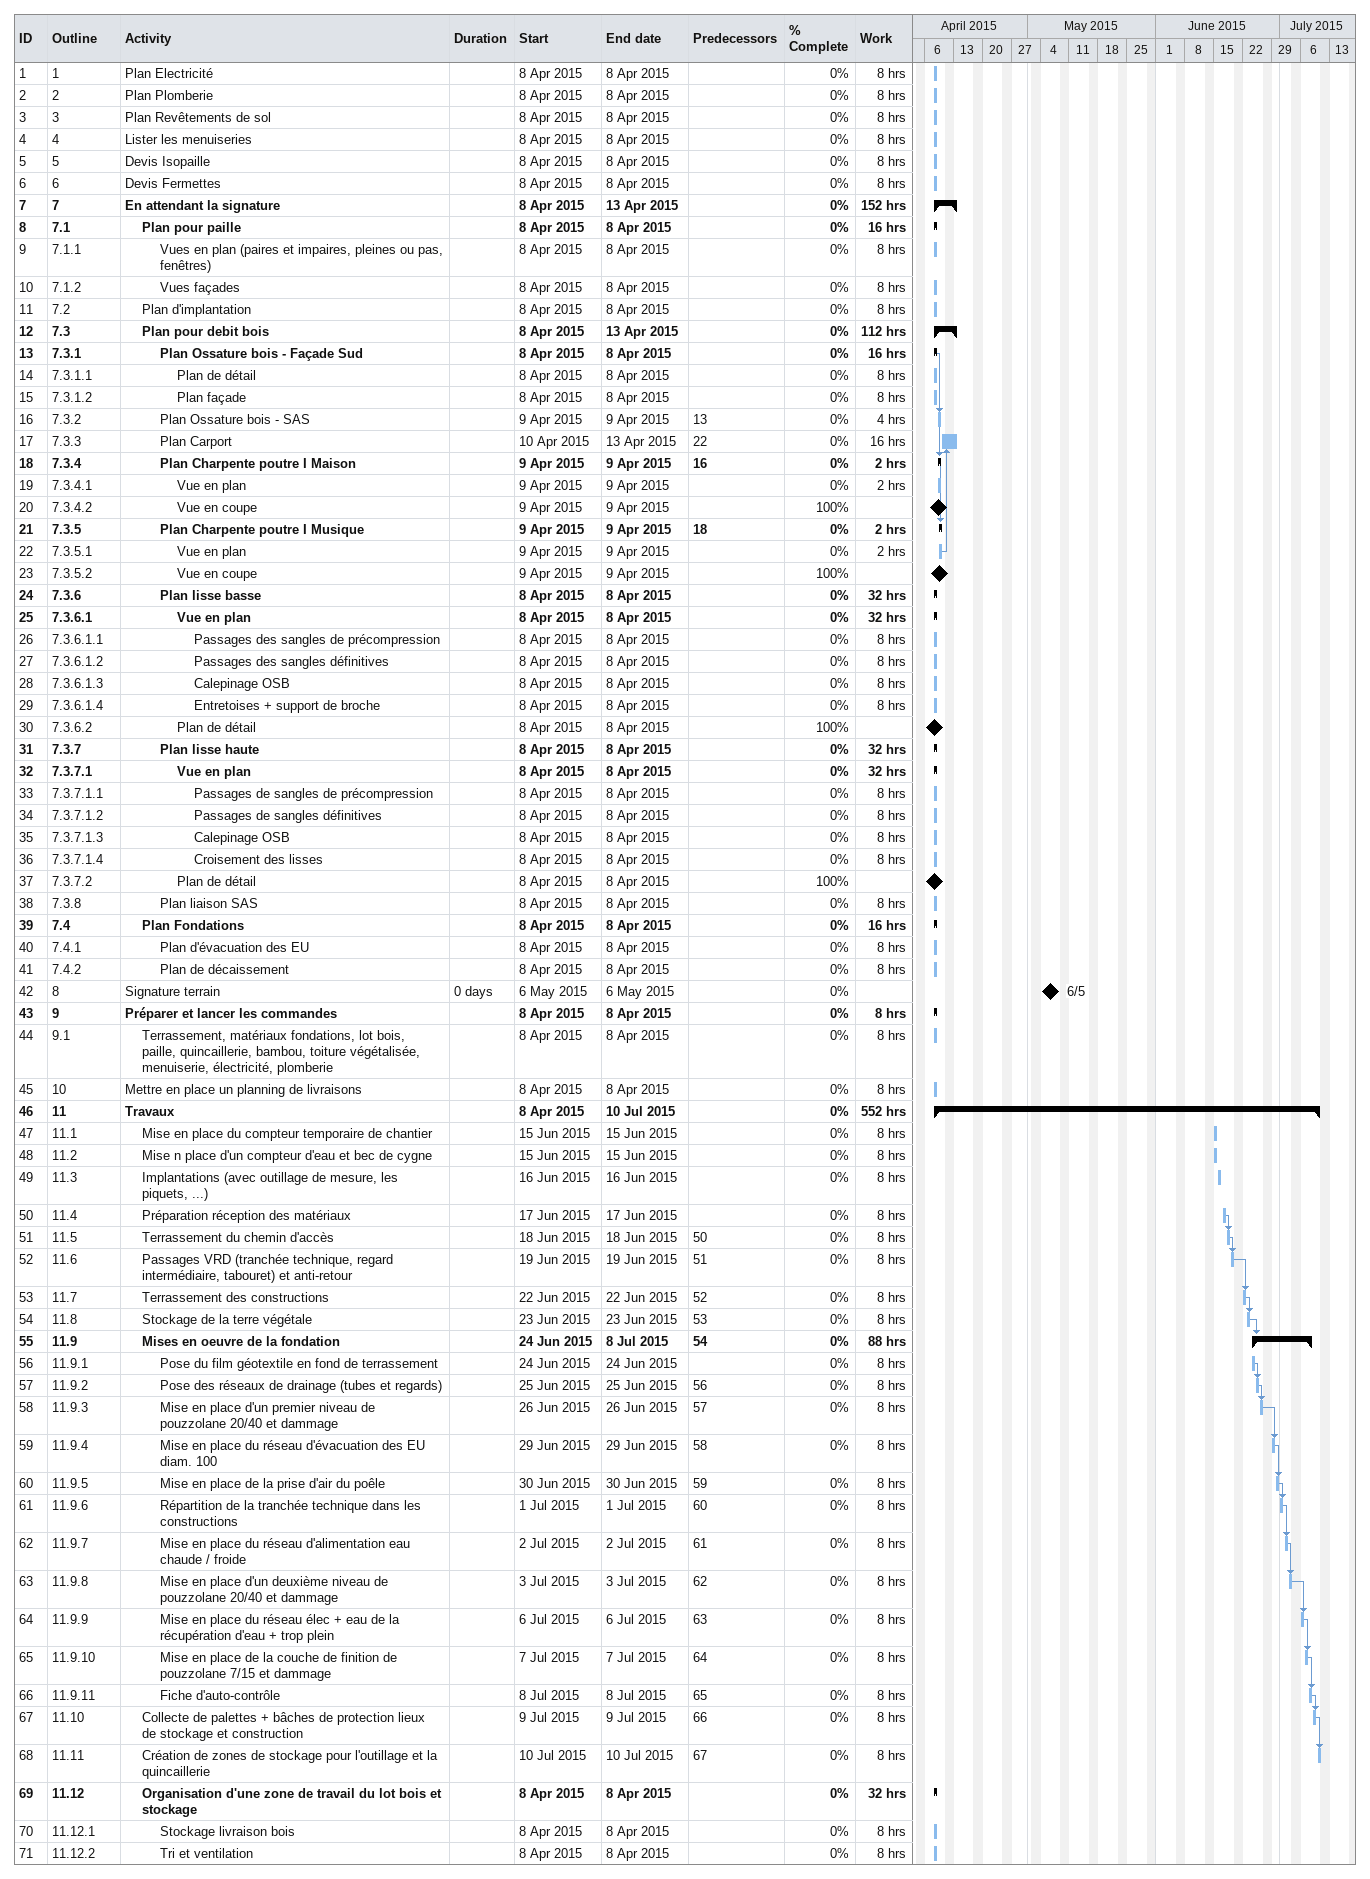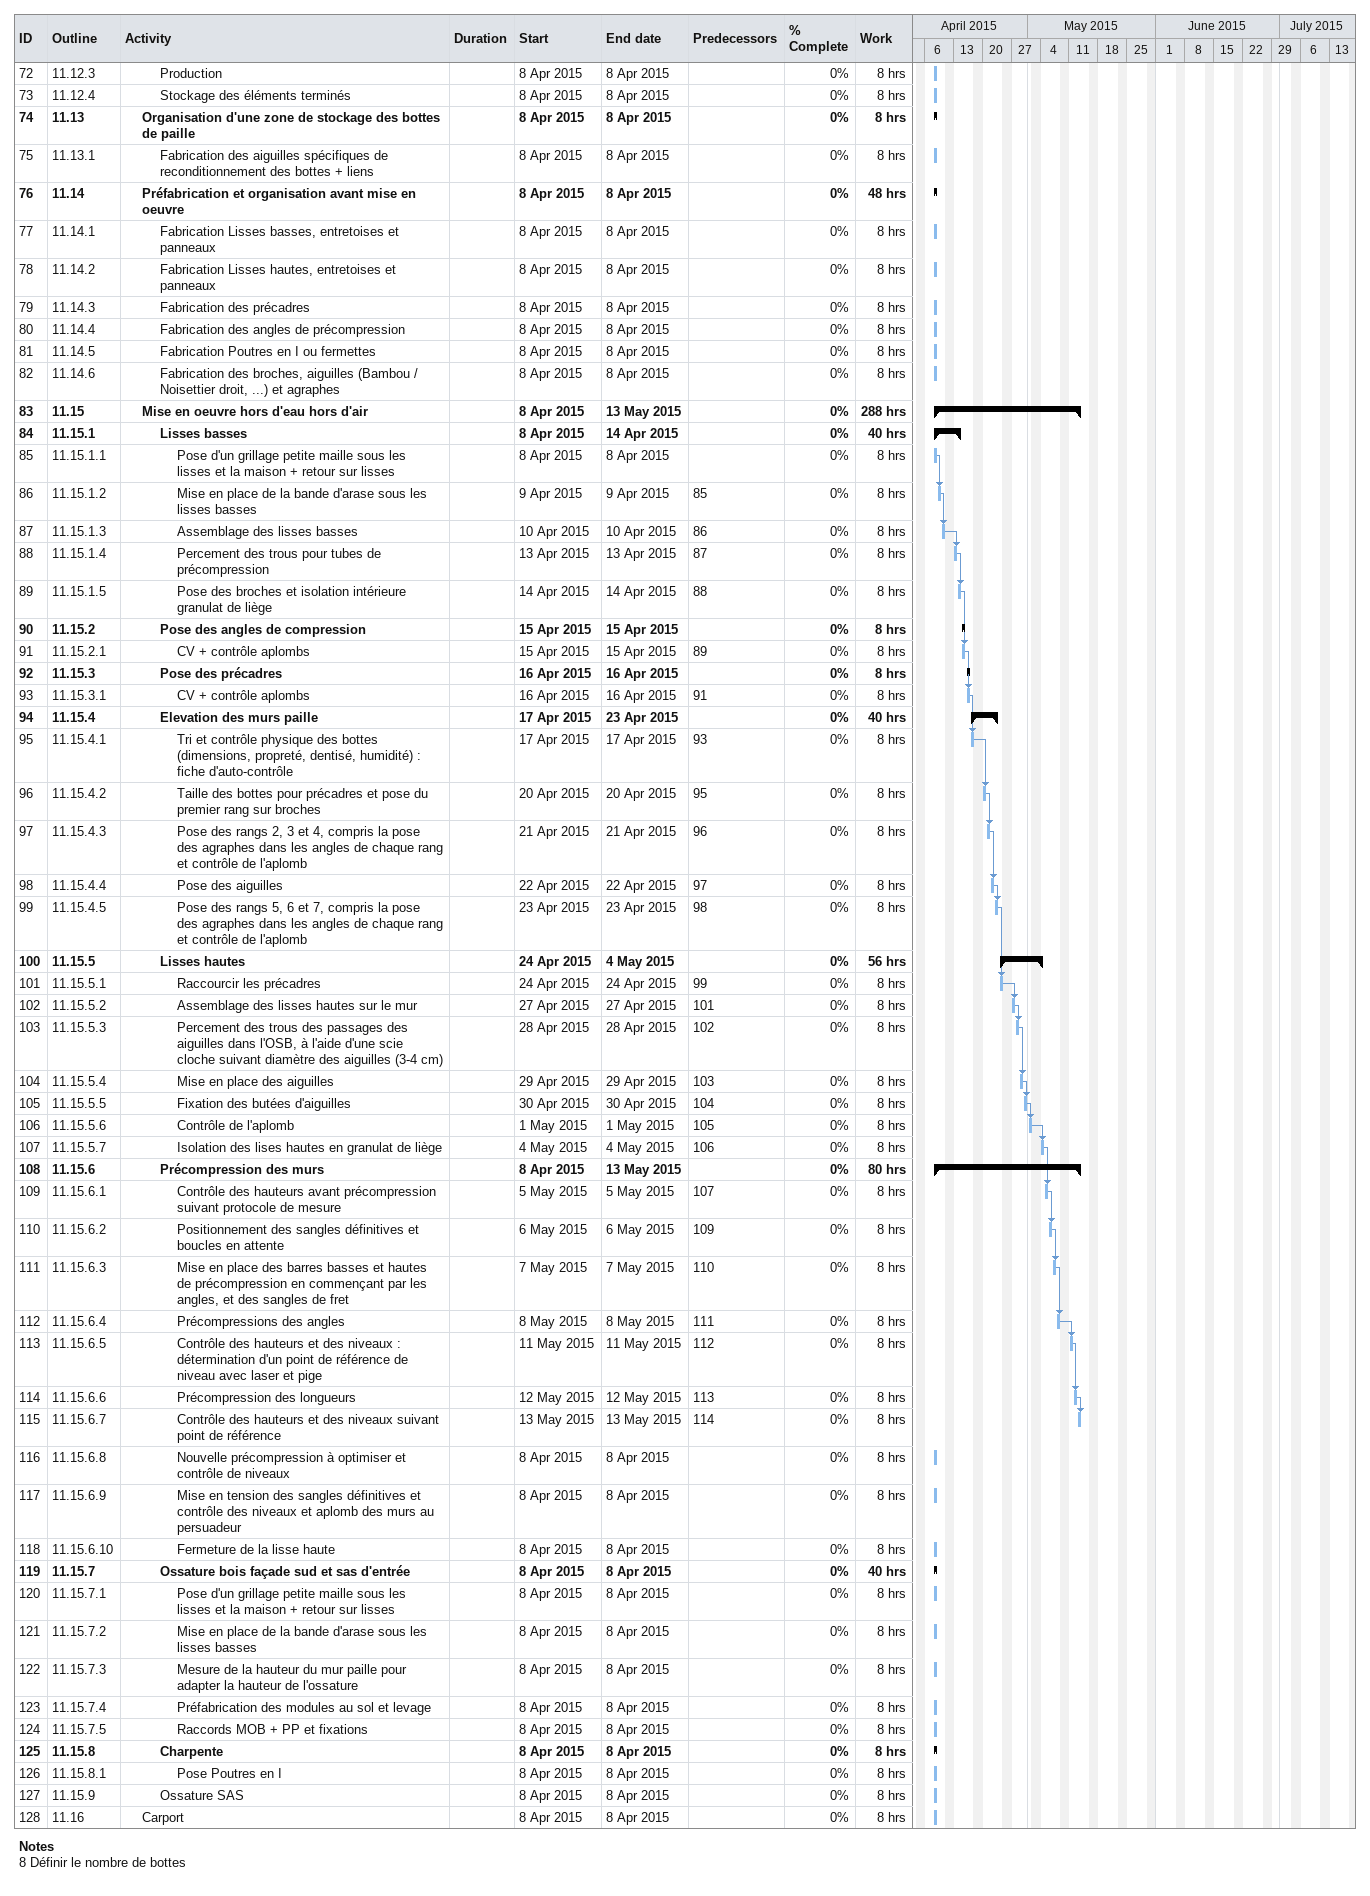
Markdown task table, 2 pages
| ID | WBS | Task | Duration | Start | Finish | Predecessors | % complete | Work (h) |
|---|---|---|---|---|---|---|---|---|
| 1 | 1 | Plan Electricité |  | 2015-04-08 | 2015-04-08 |  | 0 | 8 |
| 2 | 2 | Plan Plomberie |  | 2015-04-08 | 2015-04-08 |  | 0 | 8 |
| 3 | 3 | Plan Revêtements de sol |  | 2015-04-08 | 2015-04-08 |  | 0 | 8 |
| 4 | 4 | Lister les menuiseries |  | 2015-04-08 | 2015-04-08 |  | 0 | 8 |
| 5 | 5 | Devis Isopaille |  | 2015-04-08 | 2015-04-08 |  | 0 | 8 |
| 6 | 6 | Devis Fermettes |  | 2015-04-08 | 2015-04-08 |  | 0 | 8 |
| 7 | 7 | **En attendant la signature** |  | 2015-04-08 | 2015-04-13 |  | 0 | 152 |
| 8 | 7.1 | **Plan pour paille** |  | 2015-04-08 | 2015-04-08 |  | 0 | 16 |
| 9 | 7.1.1 | Vues en plan (paires et impaires, pleines ou pas, fenêtres) |  | 2015-04-08 | 2015-04-08 |  | 0 | 8 |
| 10 | 7.1.2 | Vues façades |  | 2015-04-08 | 2015-04-08 |  | 0 | 8 |
| 11 | 7.2 | Plan d'implantation |  | 2015-04-08 | 2015-04-08 |  | 0 | 8 |
| 12 | 7.3 | **Plan pour debit bois** |  | 2015-04-08 | 2015-04-13 |  | 0 | 112 |
| 13 | 7.3.1 | **Plan Ossature bois - Façade Sud** |  | 2015-04-08 | 2015-04-08 |  | 0 | 16 |
| 14 | 7.3.1.1 | Plan de détail |  | 2015-04-08 | 2015-04-08 |  | 0 | 8 |
| 15 | 7.3.1.2 | Plan façade |  | 2015-04-08 | 2015-04-08 |  | 0 | 8 |
| 16 | 7.3.2 | Plan Ossature bois - SAS |  | 2015-04-09 | 2015-04-09 | 13 | 0 | 4 |
| 17 | 7.3.3 | Plan Carport |  | 2015-04-10 | 2015-04-13 | 22 | 0 | 16 |
| 18 | 7.3.4 | **Plan Charpente poutre I Maison** |  | 2015-04-09 | 2015-04-09 | 16 | 0 | 2 |
| 19 | 7.3.4.1 | Vue en plan |  | 2015-04-09 | 2015-04-09 |  | 0 | 2 |
| 20 | 7.3.4.2 | Vue en coupe |  | 2015-04-09 | 2015-04-09 |  | 100 |  |
| 21 | 7.3.5 | **Plan Charpente poutre I Musique** |  | 2015-04-09 | 2015-04-09 | 18 | 0 | 2 |
| 22 | 7.3.5.1 | Vue en plan |  | 2015-04-09 | 2015-04-09 |  | 0 | 2 |
| 23 | 7.3.5.2 | Vue en coupe |  | 2015-04-09 | 2015-04-09 |  | 100 |  |
| 24 | 7.3.6 | **Plan lisse basse** |  | 2015-04-08 | 2015-04-08 |  | 0 | 32 |
| 25 | 7.3.6.1 | **Vue en plan** |  | 2015-04-08 | 2015-04-08 |  | 0 | 32 |
| 26 | 7.3.6.1.1 | Passages des sangles de précompression |  | 2015-04-08 | 2015-04-08 |  | 0 | 8 |
| 27 | 7.3.6.1.2 | Passages des sangles définitives |  | 2015-04-08 | 2015-04-08 |  | 0 | 8 |
| 28 | 7.3.6.1.3 | Calepinage OSB |  | 2015-04-08 | 2015-04-08 |  | 0 | 8 |
| 29 | 7.3.6.1.4 | Entretoises + support de broche |  | 2015-04-08 | 2015-04-08 |  | 0 | 8 |
| 30 | 7.3.6.2 | Plan de détail |  | 2015-04-08 | 2015-04-08 |  | 100 |  |
| 31 | 7.3.7 | **Plan lisse haute** |  | 2015-04-08 | 2015-04-08 |  | 0 | 32 |
| 32 | 7.3.7.1 | **Vue en plan** |  | 2015-04-08 | 2015-04-08 |  | 0 | 32 |
| 33 | 7.3.7.1.1 | Passages de sangles de précompression |  | 2015-04-08 | 2015-04-08 |  | 0 | 8 |
| 34 | 7.3.7.1.2 | Passages de sangles définitives |  | 2015-04-08 | 2015-04-08 |  | 0 | 8 |
| 35 | 7.3.7.1.3 | Calepinage OSB |  | 2015-04-08 | 2015-04-08 |  | 0 | 8 |
| 36 | 7.3.7.1.4 | Croisement des lisses |  | 2015-04-08 | 2015-04-08 |  | 0 | 8 |
| 37 | 7.3.7.2 | Plan de détail |  | 2015-04-08 | 2015-04-08 |  | 100 |  |
| 38 | 7.3.8 | Plan liaison SAS |  | 2015-04-08 | 2015-04-08 |  | 0 | 8 |
| 39 | 7.4 | **Plan Fondations** |  | 2015-04-08 | 2015-04-08 |  | 0 | 16 |
| 40 | 7.4.1 | Plan d'évacuation des EU |  | 2015-04-08 | 2015-04-08 |  | 0 | 8 |
| 41 | 7.4.2 | Plan de décaissement |  | 2015-04-08 | 2015-04-08 |  | 0 | 8 |
| 42 | 8 | Signature terrain | 0d | 2015-05-06 | 2015-05-06 |  | 0 |  |
| 43 | 9 | **Préparer et lancer les commandes** |  | 2015-04-08 | 2015-04-08 |  | 0 | 8 |
| 44 | 9.1 | Terrassement, matériaux fondations, lot bois, paille, quincaillerie, bambou, toiture végétalisée, menuiserie, électricité, plomberie |  | 2015-04-08 | 2015-04-08 |  | 0 | 8 |
| 45 | 10 | Mettre en place un planning de livraisons |  | 2015-04-08 | 2015-04-08 |  | 0 | 8 |
| 46 | 11 | **Travaux** |  | 2015-04-08 | 2015-07-10 |  | 0 | 552 |
| 47 | 11.1 | Mise en place du compteur temporaire de chantier |  | 2015-06-15 | 2015-06-15 |  | 0 | 8 |
| 48 | 11.2 | Mise n place d'un compteur d'eau et bec de cygne |  | 2015-06-15 | 2015-06-15 |  | 0 | 8 |
| 49 | 11.3 | Implantations (avec outillage de mesure, les piquets, ...) |  | 2015-06-16 | 2015-06-16 |  | 0 | 8 |
| 50 | 11.4 | Préparation réception des matériaux |  | 2015-06-17 | 2015-06-17 |  | 0 | 8 |
| 51 | 11.5 | Terrassement du chemin d'accès |  | 2015-06-18 | 2015-06-18 | 50 | 0 | 8 |
| 52 | 11.6 | Passages VRD (tranchée technique, regard intermédiaire, tabouret) et anti-retour |  | 2015-06-19 | 2015-06-19 | 51 | 0 | 8 |
| 53 | 11.7 | Terrassement des constructions |  | 2015-06-22 | 2015-06-22 | 52 | 0 | 8 |
| 54 | 11.8 | Stockage de la terre végétale |  | 2015-06-23 | 2015-06-23 | 53 | 0 | 8 |
| 55 | 11.9 | **Mises en oeuvre de la fondation** |  | 2015-06-24 | 2015-07-08 | 54 | 0 | 88 |
| 56 | 11.9.1 | Pose du film géotextile en fond de terrassement |  | 2015-06-24 | 2015-06-24 |  | 0 | 8 |
| 57 | 11.9.2 | Pose des réseaux de drainage (tubes et regards) |  | 2015-06-25 | 2015-06-25 | 56 | 0 | 8 |
| 58 | 11.9.3 | Mise en place d'un premier niveau de pouzzolane 20/40 et dammage |  | 2015-06-26 | 2015-06-26 | 57 | 0 | 8 |
| 59 | 11.9.4 | Mise en place du réseau d'évacuation des EU diam. 100 |  | 2015-06-29 | 2015-06-29 | 58 | 0 | 8 |
| 60 | 11.9.5 | Mise en place de la prise d'air du poêle |  | 2015-06-30 | 2015-06-30 | 59 | 0 | 8 |
| 61 | 11.9.6 | Répartition de la tranchée technique dans les constructions |  | 2015-07-01 | 2015-07-01 | 60 | 0 | 8 |
| 62 | 11.9.7 | Mise en place du réseau d'alimentation eau chaude / froide |  | 2015-07-02 | 2015-07-02 | 61 | 0 | 8 |
| 63 | 11.9.8 | Mise en place d'un deuxième niveau de pouzzolane 20/40 et dammage |  | 2015-07-03 | 2015-07-03 | 62 | 0 | 8 |
| 64 | 11.9.9 | Mise en place du réseau élec + eau de la récupération d'eau + trop plein |  | 2015-07-06 | 2015-07-06 | 63 | 0 | 8 |
| 65 | 11.9.10 | Mise en place de la couche de finition de pouzzolane 7/15 et dammage |  | 2015-07-07 | 2015-07-07 | 64 | 0 | 8 |
| 66 | 11.9.11 | Fiche d'auto-contrôle |  | 2015-07-08 | 2015-07-08 | 65 | 0 | 8 |
| 67 | 11.10 | Collecte de palettes + bâches de protection lieux de stockage et construction |  | 2015-07-09 | 2015-07-09 | 66 | 0 | 8 |
| 68 | 11.11 | Création de zones de stockage pour l'outillage et la quincaillerie |  | 2015-07-10 | 2015-07-10 | 67 | 0 | 8 |
| 69 | 11.12 | **Organisation d'une zone de travail du lot bois et stockage** |  | 2015-04-08 | 2015-04-08 |  | 0 | 32 |
| 70 | 11.12.1 | Stockage livraison bois |  | 2015-04-08 | 2015-04-08 |  | 0 | 8 |
| 71 | 11.12.2 | Tri et ventilation |  | 2015-04-08 | 2015-04-08 |  | 0 | 8 |
| 72 | 11.12.3 | Production |  | 2015-04-08 | 2015-04-08 |  | 0 | 8 |
| 73 | 11.12.4 | Stockage des éléments terminés |  | 2015-04-08 | 2015-04-08 |  | 0 | 8 |
| 74 | 11.13 | **Organisation d'une zone de stockage des bottes de paille** |  | 2015-04-08 | 2015-04-08 |  | 0 | 8 |
| 75 | 11.13.1 | Fabrication des aiguilles spécifiques de reconditionnement des bottes + liens |  | 2015-04-08 | 2015-04-08 |  | 0 | 8 |
| 76 | 11.14 | **Préfabrication et organisation avant mise en oeuvre** |  | 2015-04-08 | 2015-04-08 |  | 0 | 48 |
| 77 | 11.14.1 | Fabrication Lisses basses, entretoises et panneaux |  | 2015-04-08 | 2015-04-08 |  | 0 | 8 |
| 78 | 11.14.2 | Fabrication Lisses hautes, entretoises et panneaux |  | 2015-04-08 | 2015-04-08 |  | 0 | 8 |
| 79 | 11.14.3 | Fabrication des précadres |  | 2015-04-08 | 2015-04-08 |  | 0 | 8 |
| 80 | 11.14.4 | Fabrication des angles de précompression |  | 2015-04-08 | 2015-04-08 |  | 0 | 8 |
| 81 | 11.14.5 | Fabrication Poutres en I ou fermettes |  | 2015-04-08 | 2015-04-08 |  | 0 | 8 |
| 82 | 11.14.6 | Fabrication des broches, aiguilles (Bambou / Noisettier droit, ...) et agraphes |  | 2015-04-08 | 2015-04-08 |  | 0 | 8 |
| 83 | 11.15 | **Mise en oeuvre hors d'eau hors d'air** |  | 2015-04-08 | 2015-05-13 |  | 0 | 288 |
| 84 | 11.15.1 | **Lisses basses** |  | 2015-04-08 | 2015-04-14 |  | 0 | 40 |
| 85 | 11.15.1.1 | Pose d'un grillage petite maille sous les lisses et la maison + retour sur lisses |  | 2015-04-08 | 2015-04-08 |  | 0 | 8 |
| 86 | 11.15.1.2 | Mise en place de la bande d'arase sous les lisses basses |  | 2015-04-09 | 2015-04-09 | 85 | 0 | 8 |
| 87 | 11.15.1.3 | Assemblage des lisses basses |  | 2015-04-10 | 2015-04-10 | 86 | 0 | 8 |
| 88 | 11.15.1.4 | Percement des trous pour tubes de précompression |  | 2015-04-13 | 2015-04-13 | 87 | 0 | 8 |
| 89 | 11.15.1.5 | Pose des broches et isolation intérieure granulat de liège |  | 2015-04-14 | 2015-04-14 | 88 | 0 | 8 |
| 90 | 11.15.2 | **Pose des angles de compression** |  | 2015-04-15 | 2015-04-15 |  | 0 | 8 |
| 91 | 11.15.2.1 | CV + contrôle aplombs |  | 2015-04-15 | 2015-04-15 | 89 | 0 | 8 |
| 92 | 11.15.3 | **Pose des précadres** |  | 2015-04-16 | 2015-04-16 |  | 0 | 8 |
| 93 | 11.15.3.1 | CV + contrôle aplombs |  | 2015-04-16 | 2015-04-16 | 91 | 0 | 8 |
| 94 | 11.15.4 | **Elevation des murs paille** |  | 2015-04-17 | 2015-04-23 |  | 0 | 40 |
| 95 | 11.15.4.1 | Tri et contrôle physique des bottes (dimensions, propreté, dentisé, humidité) : fiche d'auto-contrôle |  | 2015-04-17 | 2015-04-17 | 93 | 0 | 8 |
| 96 | 11.15.4.2 | Taille des bottes pour précadres et pose du premier rang sur broches |  | 2015-04-20 | 2015-04-20 | 95 | 0 | 8 |
| 97 | 11.15.4.3 | Pose des rangs 2, 3 et 4, compris la pose des agraphes dans les angles de chaque rang et contrôle de l'aplomb |  | 2015-04-21 | 2015-04-21 | 96 | 0 | 8 |
| 98 | 11.15.4.4 | Pose des aiguilles |  | 2015-04-22 | 2015-04-22 | 97 | 0 | 8 |
| 99 | 11.15.4.5 | Pose des rangs 5, 6 et 7, compris la pose des agraphes dans les angles de chaque rang et contrôle de l'aplomb |  | 2015-04-23 | 2015-04-23 | 98 | 0 | 8 |
| 100 | 11.15.5 | **Lisses hautes** |  | 2015-04-24 | 2015-05-04 |  | 0 | 56 |
| 101 | 11.15.5.1 | Raccourcir les précadres |  | 2015-04-24 | 2015-04-24 | 99 | 0 | 8 |
| 102 | 11.15.5.2 | Assemblage des lisses hautes sur le mur |  | 2015-04-27 | 2015-04-27 | 101 | 0 | 8 |
| 103 | 11.15.5.3 | Percement des trous des passages des aiguilles dans l'OSB, à l'aide d'une scie cloche suivant diamètre des aiguilles (3-4 cm) |  | 2015-04-28 | 2015-04-28 | 102 | 0 | 8 |
| 104 | 11.15.5.4 | Mise en place des aiguilles |  | 2015-04-29 | 2015-04-29 | 103 | 0 | 8 |
| 105 | 11.15.5.5 | Fixation des butées d'aiguilles |  | 2015-04-30 | 2015-04-30 | 104 | 0 | 8 |
| 106 | 11.15.5.6 | Contrôle de l'aplomb |  | 2015-05-01 | 2015-05-01 | 105 | 0 | 8 |
| 107 | 11.15.5.7 | Isolation des lises hautes en granulat de liège |  | 2015-05-04 | 2015-05-04 | 106 | 0 | 8 |
| 108 | 11.15.6 | **Précompression des murs** |  | 2015-04-08 | 2015-05-13 |  | 0 | 80 |
| 109 | 11.15.6.1 | Contrôle des hauteurs avant précompression suivant protocole de mesure |  | 2015-05-05 | 2015-05-05 | 107 | 0 | 8 |
| 110 | 11.15.6.2 | Positionnement des sangles définitives et boucles en attente |  | 2015-05-06 | 2015-05-06 | 109 | 0 | 8 |
| 111 | 11.15.6.3 | Mise en place des barres basses et hautes de précompression en commençant par les angles, et des sangles de fret |  | 2015-05-07 | 2015-05-07 | 110 | 0 | 8 |
| 112 | 11.15.6.4 | Précompressions des angles |  | 2015-05-08 | 2015-05-08 | 111 | 0 | 8 |
| 113 | 11.15.6.5 | Contrôle des hauteurs et des niveaux : détermination d'un point de référence de niveau avec laser et pige |  | 2015-05-11 | 2015-05-11 | 112 | 0 | 8 |
| 114 | 11.15.6.6 | Précompression des longueurs |  | 2015-05-12 | 2015-05-12 | 113 | 0 | 8 |
| 115 | 11.15.6.7 | Contrôle des hauteurs et des niveaux suivant point de référence |  | 2015-05-13 | 2015-05-13 | 114 | 0 | 8 |
| 116 | 11.15.6.8 | Nouvelle précompression à optimiser et contrôle de niveaux |  | 2015-04-08 | 2015-04-08 |  | 0 | 8 |
| 117 | 11.15.6.9 | Mise en tension des sangles définitives et contrôle des niveaux et aplomb des murs au persuadeur |  | 2015-04-08 | 2015-04-08 |  | 0 | 8 |
| 118 | 11.15.6.10 | Fermeture de la lisse haute |  | 2015-04-08 | 2015-04-08 |  | 0 | 8 |
| 119 | 11.15.7 | **Ossature bois façade sud et sas d'entrée** |  | 2015-04-08 | 2015-04-08 |  | 0 | 40 |
| 120 | 11.15.7.1 | Pose d'un grillage petite maille sous les lisses et la maison + retour sur lisses |  | 2015-04-08 | 2015-04-08 |  | 0 | 8 |
| 121 | 11.15.7.2 | Mise en place de la bande d'arase sous les lisses basses |  | 2015-04-08 | 2015-04-08 |  | 0 | 8 |
| 122 | 11.15.7.3 | Mesure de la hauteur du mur paille pour adapter la hauteur de l'ossature |  | 2015-04-08 | 2015-04-08 |  | 0 | 8 |
| 123 | 11.15.7.4 | Préfabrication des modules au sol et levage |  | 2015-04-08 | 2015-04-08 |  | 0 | 8 |
| 124 | 11.15.7.5 | Raccords MOB + PP et fixations |  | 2015-04-08 | 2015-04-08 |  | 0 | 8 |
| 125 | 11.15.8 | **Charpente** |  | 2015-04-08 | 2015-04-08 |  | 0 | 8 |
| 126 | 11.15.8.1 | Pose Poutres en I |  | 2015-04-08 | 2015-04-08 |  | 0 | 8 |
| 127 | 11.15.9 | Ossature SAS |  | 2015-04-08 | 2015-04-08 |  | 0 | 8 |
| 128 | 11.16 | Carport |  | 2015-04-08 | 2015-04-08 |  | 0 | 8 |

Notes
- 8: Définir le nombre de bottes
